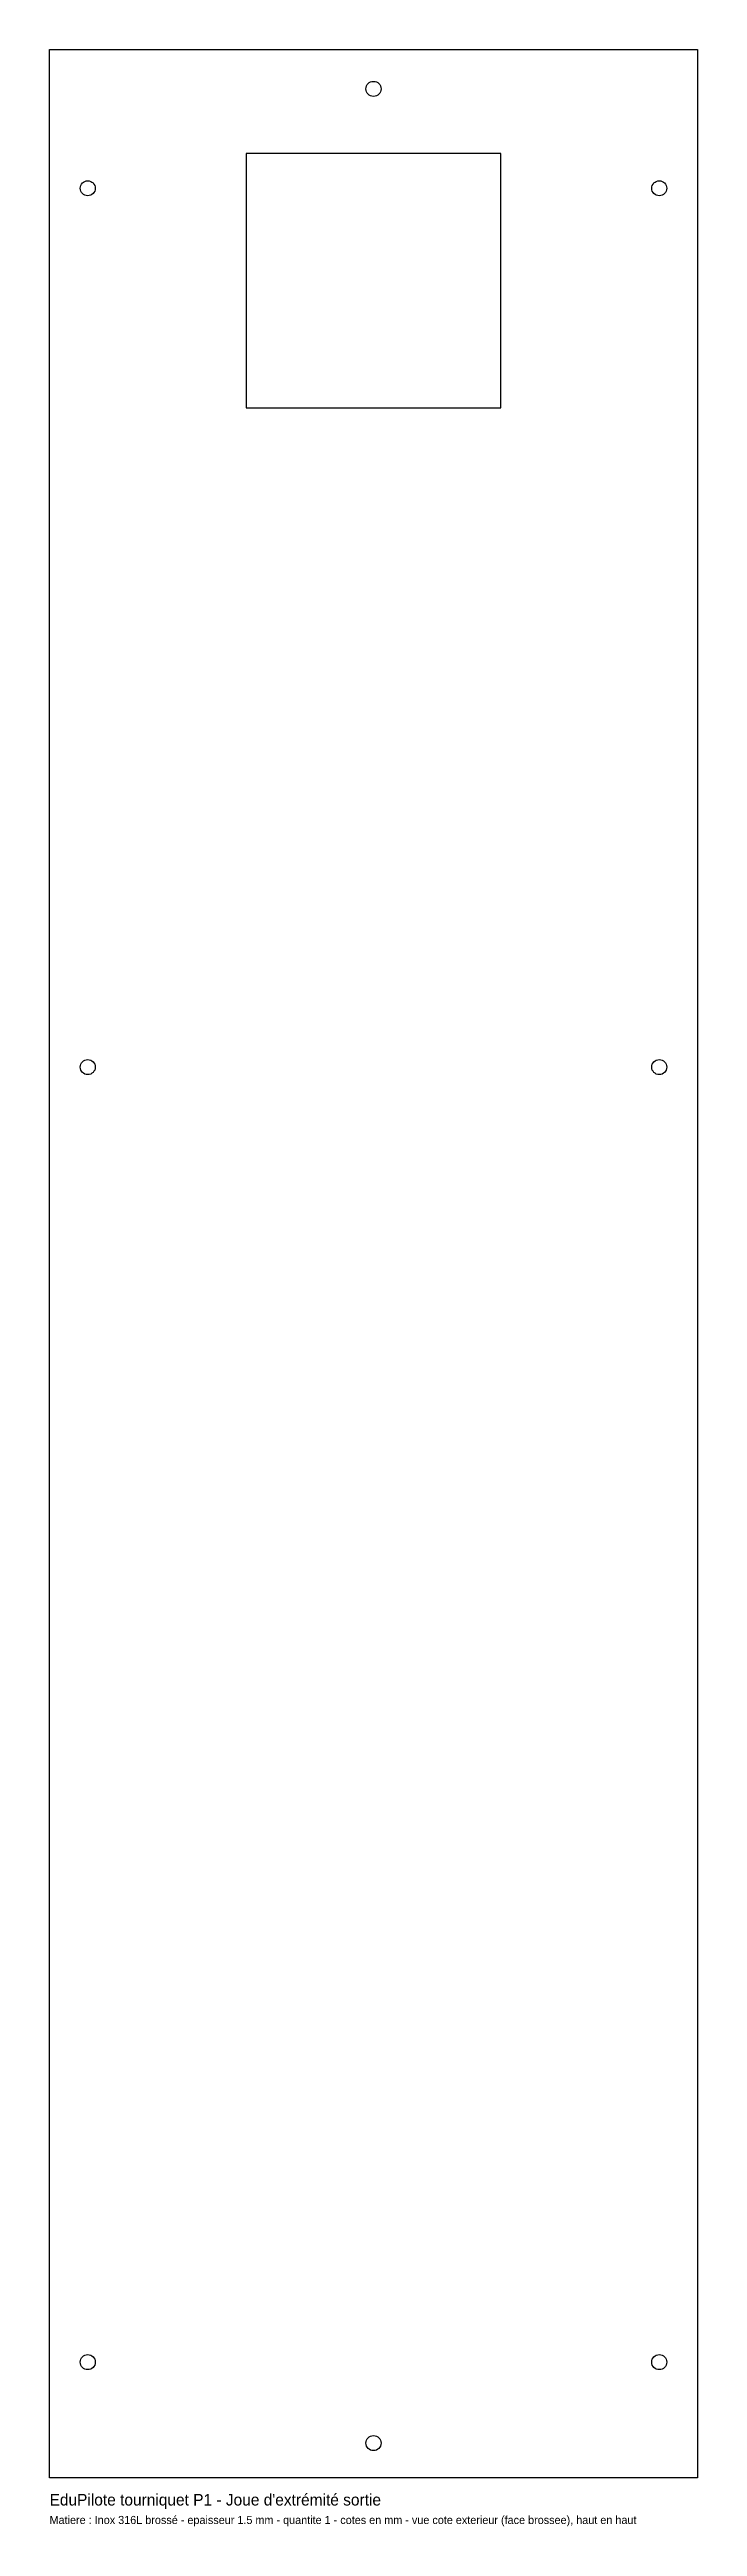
# Model space of a CAD drawing. Header units: millimetres. Extents: x -140 to 140, y -546 to 525.
import ezdxf

# ---------------------------------------------------------------- set-up
doc = ezdxf.new("R2010")
doc.units = ezdxf.units.MM
doc.layers.add('DECOUPE', color=7, linetype='Continuous')
doc.layers.add('TEXTE', color=3, linetype='Continuous')

msp = doc.modelspace()

# ---------------------------------------------------------------- linework, layer by layer
at = {"layer": 'DECOUPE'}
for p, q in [((-140, 525), (140, 525)), ((-140, -525), (-140, 525)), ((140, 525), (140, -525)), ((55, 480), (-55, 480)), ((-55, 480), (-55, 370)), ((55, 370), (55, 480)), ((-55, 370), (55, 370)), ((140, -525), (-140, -525))]:
    msp.add_line(p, q, dxfattribs=at)
for centre in [(0, 508), (-123.5, 465), (123.5, 465), (-123.5, 85), (123.5, 85), (-123.5, -475), (123.5, -475), (0, -510)]:
    msp.add_circle(centre, 3.25, dxfattribs=at)

# ---------------------------------------------------------------- texts
at = {"layer": 'TEXTE'}
for s, height, p in [("EduPilote tourniquet P1 - Joue d'extrémité sortie", 5, (-140, -537)), ('Matiere : Inox 316L brossé - epaisseur 1.5 mm - quantite 1 - cotes en mm - vue cote exterieur (face brossee), haut en haut', 3.5, (-140, -545))]:
    msp.add_text(s, height=height, dxfattribs=at).set_placement(p)

doc.saveas('drawing.dxf')
